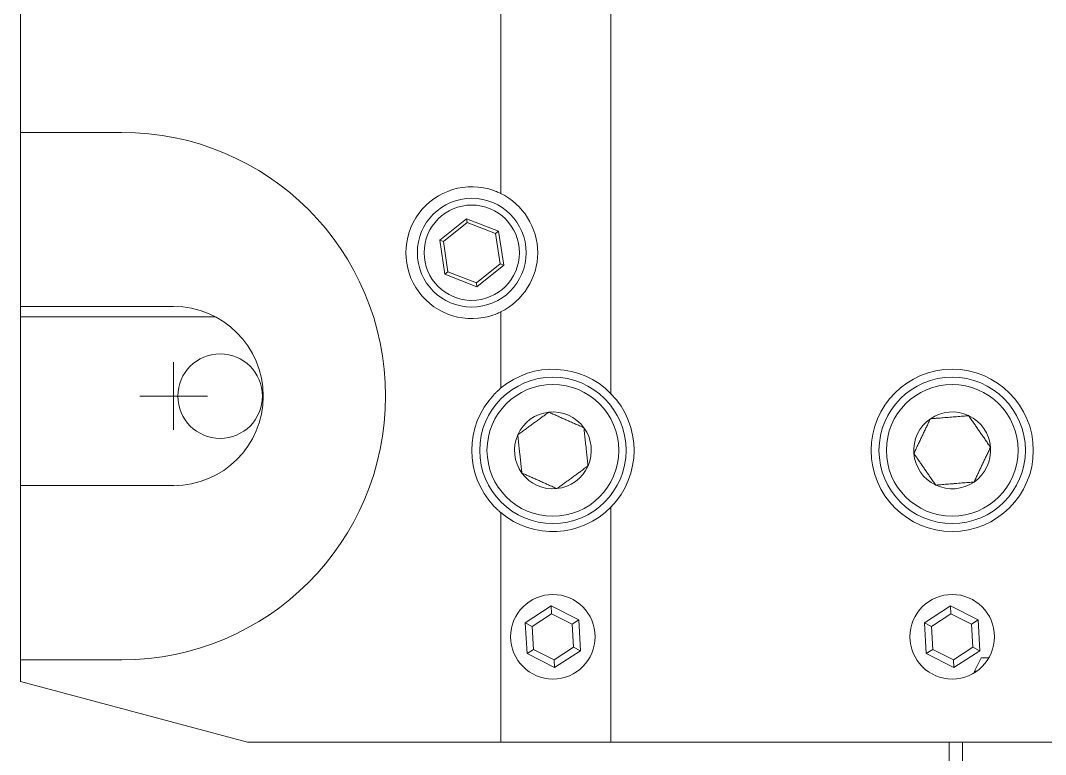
# Model space of a CAD drawing. Header units: millimetres. Extents: x 2 to 278, y 1 to 215.
# Drawn here: x 121.04 to 140.29, y 38.72 to 52.51 of the extents above; entities that cross this region are included whole.
import ezdxf

# ---------------------------------------------------------------- set-up
doc = ezdxf.new("R2010")
doc.units = ezdxf.units.MM

# ---------------------------------------------------------------- blocks, each defined once
blk = doc.blocks.new('SW_CENTERMARKSYMBOL_28')
at = {"color": 0, "linetype": 'Continuous', "lineweight": 18}
for q in [(0, 0.635), (-0.635, 0), (0, -0.635), (0.635, 0)]:
    blk.add_line((0, 0), q, dxfattribs=at)

msp = doc.modelspace()

# ---------------------------------------------------------------- linework, layer by layer
at = {"color": 7, "linetype": 'Continuous', "lineweight": 18}
for p, q in [((132.13, 57.908), (132.13, 45.5)), ((130.059, 49.253), (130.059, 54.155)), ((121.04, 53.002), (121.04, 50.408)), ((121.04, 47.138), (121.04, 50.408)), ((122.945, 50.408), (121.04, 50.408)), ((128.915, 48.383), (129.419, 48.787)), ((129.43, 48.714), (128.983, 48.356)), ((129.419, 48.787), (130.021, 48.551)), ((129.43, 48.714), (129.419, 48.787)), ((129.964, 48.506), (129.43, 48.714)), ((130.021, 48.551), (129.964, 48.506)), ((130.021, 48.551), (130.118, 47.912)), ((129.012, 47.744), (128.915, 48.383)), ((128.983, 48.356), (128.915, 48.383)), ((128.983, 48.356), (129.069, 47.79)), ((130.05, 47.939), (129.964, 48.506)), ((129.069, 47.79), (129.012, 47.744)), ((129.069, 47.79), (129.602, 47.581)), ((129.602, 47.581), (130.05, 47.939)), ((130.118, 47.912), (129.613, 47.509)), ((130.118, 47.912), (130.05, 47.939)), ((129.613, 47.509), (129.012, 47.744)), ((129.613, 47.509), (129.602, 47.581)), ((121.04, 47.138), (121.04, 46.941)), ((121.04, 47.138), (123.915, 47.138)), ((130.059, 45.601), (130.059, 47.043)), ((124.704, 46.941), (121.04, 46.941)), ((121.04, 46.941), (121.04, 43.773)), ((123.915, 43.773), (121.04, 43.773)), ((121.04, 40.502), (121.04, 43.773)), ((132.13, 43.37), (132.13, 38.954)), ((130.059, 38.954), (130.059, 43.27)), ((130.522, 41.197), (131.008, 41.514)), ((131.008, 41.514), (131.525, 41.252)), ((131.016, 41.367), (131.008, 41.514)), ((138.022, 41.197), (138.508, 41.514)), ((138.508, 41.514), (139.025, 41.252)), ((138.516, 41.367), (138.508, 41.514)), ((131.016, 41.367), (130.653, 41.13)), ((131.402, 41.172), (131.016, 41.367)), ((131.402, 41.172), (131.525, 41.252)), ((131.525, 41.252), (131.557, 40.673)), ((138.516, 41.367), (138.153, 41.13)), ((138.902, 41.172), (138.516, 41.367)), ((138.902, 41.172), (139.025, 41.252)), ((139.025, 41.252), (139.057, 40.673)), ((130.554, 40.618), (130.522, 41.197)), ((130.522, 41.197), (130.653, 41.13)), ((130.653, 41.13), (130.677, 40.698)), ((131.426, 40.739), (131.402, 41.172)), ((138.054, 40.618), (138.022, 41.197)), ((138.022, 41.197), (138.153, 41.13)), ((138.153, 41.13), (138.177, 40.698)), ((138.926, 40.739), (138.902, 41.172)), ((130.554, 40.618), (130.677, 40.698)), ((130.677, 40.698), (131.064, 40.502)), ((131.064, 40.502), (131.426, 40.739)), ((131.557, 40.673), (131.072, 40.356)), ((131.426, 40.739), (131.557, 40.673)), ((138.054, 40.618), (138.177, 40.698)), ((138.177, 40.698), (138.564, 40.502)), ((138.564, 40.502), (138.926, 40.739)), ((139.057, 40.673), (138.572, 40.356)), ((138.926, 40.739), (139.057, 40.673)), ((121.04, 40.502), (122.945, 40.502)), ((121.04, 40.502), (121.04, 40.097)), ((131.072, 40.356), (130.554, 40.618)), ((131.072, 40.356), (131.064, 40.502)), ((138.572, 40.356), (138.054, 40.618)), ((138.572, 40.356), (138.564, 40.502)), ((139.083, 40.541), (138.956, 40.287)), ((139.083, 40.541), (139.083, 40.541)), ((139.229, 40.541), (139.083, 40.541)), ((138.956, 40.287), (138.956, 40.259)), ((138.957, 40.287), (138.956, 40.287)), ((138.999, 40.287), (138.957, 40.287)), ((121.04, 40.097), (125.305, 38.954)), ((125.305, 38.954), (129.932, 38.954)), ((130.059, 38.954), (129.932, 38.954)), ((130.059, 38.954), (132.13, 38.954)), ((132.13, 38.954), (152.45, 38.954)), ((138.48, 30.699), (138.48, 38.954)), ((138.734, 38.954), (138.734, 30.699))]:
    msp.add_line(p, q, dxfattribs=at)
for centre, radius in [((129.516, 48.148), 1.022), ((129.516, 48.148), 0.895), ((124.79, 45.454), 0.794), ((138.54, 44.435), 1.524), ((131.04, 44.435), 1.375), ((131.04, 44.435), 1.238), ((138.54, 44.435), 1.375), ((138.54, 44.435), 1.237), ((131.04, 40.935), 0.794), ((138.54, 40.935), 0.794)]:
    msp.add_circle(centre, radius, dxfattribs=at)
for centre, radius, start, end in [((122.945, 45.455), 4.953, 270, 90), ((129.516, 48.148), 1.238, 70.4087, 289.5913), ((129.516, 48.148), 1.238, 295.9682, 64.0318), ((123.915, 45.455), 1.683, 270, 90), ((131.04, 44.435), 1.524, 44.3385, 130.1023), ((131.04, 44.435), 1.524, 136.6441, 223.3559), ((131.04, 44.435), 1.524, 315.6615, 44.3385), ((131.04, 44.435), 0.722, 96.0728, 156.0728), ((131.04, 44.435), 0.722, 36.0728, 96.0728), ((138.54, 44.435), 0.722, 64.6556, 124.6556), ((138.54, 44.435), 0.722, 4.6556, 64.6556), ((131.04, 44.435), 0.722, 336.0728, 36.0728), ((138.54, 44.435), 0.722, 124.6556, 184.6556), ((131.04, 44.435), 0.722, 156.0728, 216.0728), ((138.54, 44.435), 0.722, 304.6556, 4.6556), ((138.54, 44.435), 0.722, 184.6556, 244.6556), ((131.04, 44.435), 0.722, 276.0728, 336.0728), ((131.04, 44.435), 0.722, 216.0728, 276.0728), ((138.54, 44.435), 0.722, 244.6556, 304.6556), ((131.04, 44.435), 1.524, 229.9265, 315.6615)]:
    msp.add_arc(centre, radius, start, end, dxfattribs=at)
for points, knots in [([(130.059, 49.261), (130.059, 49.261), (130.043, 49.269), (129.996, 49.29), (129.964, 49.303), (129.932, 49.314)], [0, 0, 0, 0, 0.5, 0.5, 1, 1, 1, 1]), ([(129.932, 46.981), (129.964, 46.993), (129.996, 47.006), (130.043, 47.027), (130.059, 47.035), (130.059, 47.035)], [0, 0, 0, 0, 0.5, 0.5, 1, 1, 1, 1]), ([(130.058, 45.601), (130.058, 45.601), (130.058, 45.601), (130.055, 45.598), (130.05, 45.594), (130.043, 45.588), (130.034, 45.58), (130.021, 45.569), (130.004, 45.553), (129.983, 45.533), (129.963, 45.513), (129.946, 45.496), (129.936, 45.486), (129.932, 45.481)], [0, 0, 0, 0, 0.0618452, 0.1297963, 0.1995572, 0.2709523, 0.3439113, 0.4463368, 0.5517077, 0.6894153, 0.8310241, 0.9152352, 1, 1, 1, 1]), ([(130.963, 45.152), (130.953, 45.145), (130.924, 45.124), (130.873, 45.086), (130.809, 45.04), (130.753, 45), (130.699, 44.96), (130.645, 44.921), (130.582, 44.875), (130.528, 44.836), (130.472, 44.795), (130.425, 44.761), (130.391, 44.736), (130.38, 44.728)], [0, 0, 0, 0, 0.054144, 0.162887, 0.272694, 0.383807, 0.439851, 0.542759, 0.647096, 0.752179, 0.813871, 0.937704, 1, 1, 1, 1]), ([(131.623, 44.86), (131.601, 44.87), (131.556, 44.89), (131.485, 44.921), (131.411, 44.954), (131.349, 44.981), (131.288, 45.008), (131.228, 45.035), (131.168, 45.062), (131.105, 45.089), (131.054, 45.112), (131.002, 45.135), (130.976, 45.147), (130.963, 45.152)], [0, 0, 0, 0, 0.108004, 0.217015, 0.327632, 0.439819, 0.487805, 0.594359, 0.702551, 0.752185, 0.875691, 0.937704, 1, 1, 1, 1]), ([(138.849, 45.087), (138.84, 45.086), (138.814, 45.084), (138.778, 45.081), (138.731, 45.077), (138.682, 45.073), (138.621, 45.068), (138.558, 45.063), (138.495, 45.058), (138.433, 45.053), (138.373, 45.048), (138.313, 45.043), (138.263, 45.039), (138.211, 45.035), (138.17, 45.032), (138.139, 45.029), (138.129, 45.028)], [0, 0, 0, 0, 0.038853, 0.116623, 0.155556, 0.239028, 0.323106, 0.408039, 0.493762, 0.574031, 0.655062, 0.736985, 0.819573, 0.864608, 0.954824, 1, 1, 1, 1]), ([(139.259, 44.493), (139.252, 44.503), (139.231, 44.534), (139.195, 44.586), (139.15, 44.651), (139.111, 44.707), (139.073, 44.763), (139.035, 44.817), (138.991, 44.881), (138.953, 44.936), (138.913, 44.993), (138.881, 45.041), (138.857, 45.075), (138.849, 45.087)], [0, 0, 0, 0, 0.054144, 0.162887, 0.272694, 0.383807, 0.439851, 0.542759, 0.647096, 0.752179, 0.813871, 0.937704, 1, 1, 1, 1]), ([(131.699, 44.142), (131.698, 44.151), (131.696, 44.177), (131.692, 44.213), (131.687, 44.259), (131.682, 44.308), (131.675, 44.369), (131.668, 44.432), (131.662, 44.495), (131.655, 44.557), (131.649, 44.617), (131.642, 44.677), (131.637, 44.727), (131.632, 44.778), (131.627, 44.819), (131.624, 44.85), (131.623, 44.86)], [0, 0, 0, 0, 0.0388528, 0.1166231, 0.155556, 0.2390275, 0.3231063, 0.4080394, 0.4937619, 0.5740307, 0.6550622, 0.7369846, 0.8195732, 0.8646079, 0.9548244, 1, 1, 1, 1]), ([(138.129, 45.028), (138.119, 45.006), (138.098, 44.962), (138.065, 44.892), (138.03, 44.819), (138.001, 44.758), (137.972, 44.697), (137.944, 44.638), (137.916, 44.578), (137.887, 44.517), (137.863, 44.466), (137.838, 44.414), (137.826, 44.389), (137.82, 44.376)], [0, 0, 0, 0, 0.108004, 0.217015, 0.327632, 0.439819, 0.487805, 0.594359, 0.702551, 0.752185, 0.875691, 0.937704, 1, 1, 1, 1]), ([(130.38, 44.728), (130.382, 44.707), (130.387, 44.667), (130.392, 44.615), (130.397, 44.565), (130.402, 44.517), (130.409, 44.457), (130.414, 44.405), (130.419, 44.364), (130.423, 44.323), (130.429, 44.27), (130.435, 44.208), (130.441, 44.157), (130.446, 44.108), (130.451, 44.062), (130.455, 44.027), (130.456, 44.01)], [0, 0, 0, 0, 0.090104, 0.180412, 0.220442, 0.300883, 0.382267, 0.464712, 0.506234, 0.547616, 0.63098, 0.715576, 0.801326, 0.844454, 0.922158, 1, 1, 1, 1]), ([(138.95, 43.841), (138.961, 43.863), (138.982, 43.908), (139.015, 43.978), (139.049, 44.051), (139.079, 44.113), (139.107, 44.173), (139.135, 44.232), (139.163, 44.291), (139.192, 44.352), (139.216, 44.404), (139.241, 44.455), (139.253, 44.481), (139.259, 44.493)], [0, 0, 0, 0, 0.108471, 0.217723, 0.328152, 0.439816, 0.491196, 0.59482, 0.699548, 0.752187, 0.875704, 0.937704, 1, 1, 1, 1]), ([(137.82, 44.376), (137.827, 44.366), (137.848, 44.336), (137.884, 44.284), (137.929, 44.219), (137.968, 44.163), (138.006, 44.107), (138.044, 44.053), (138.089, 43.988), (138.126, 43.934), (138.166, 43.876), (138.199, 43.829), (138.223, 43.794), (138.231, 43.783)], [0, 0, 0, 0, 0.054144, 0.162887, 0.272694, 0.383807, 0.439851, 0.542759, 0.647096, 0.752179, 0.813871, 0.937704, 1, 1, 1, 1]), ([(131.116, 43.717), (131.126, 43.724), (131.156, 43.746), (131.207, 43.783), (131.271, 43.83), (131.326, 43.87), (131.38, 43.91), (131.434, 43.949), (131.497, 43.995), (131.551, 44.034), (131.607, 44.075), (131.654, 44.109), (131.688, 44.134), (131.699, 44.142)], [0, 0, 0, 0, 0.054144, 0.162887, 0.272694, 0.383807, 0.439851, 0.542759, 0.647096, 0.752179, 0.813871, 0.937704, 1, 1, 1, 1]), ([(130.456, 44.01), (130.479, 44), (130.524, 43.98), (130.595, 43.948), (130.669, 43.916), (130.731, 43.888), (130.792, 43.861), (130.852, 43.834), (130.911, 43.808), (130.973, 43.78), (131.025, 43.757), (131.078, 43.734), (131.103, 43.723), (131.116, 43.717)], [0, 0, 0, 0, 0.108471, 0.217723, 0.328152, 0.439816, 0.491196, 0.59482, 0.699548, 0.752187, 0.875704, 0.937704, 1, 1, 1, 1]), ([(138.231, 43.783), (138.251, 43.784), (138.292, 43.788), (138.343, 43.792), (138.393, 43.796), (138.442, 43.8), (138.502, 43.805), (138.554, 43.809), (138.595, 43.812), (138.637, 43.816), (138.689, 43.82), (138.751, 43.825), (138.803, 43.829), (138.851, 43.833), (138.897, 43.837), (138.933, 43.84), (138.95, 43.841)], [0, 0, 0, 0, 0.090104, 0.180412, 0.220442, 0.300883, 0.382267, 0.464712, 0.506234, 0.547616, 0.63098, 0.715576, 0.801326, 0.844454, 0.922158, 1, 1, 1, 1]), ([(129.932, 43.389), (129.941, 43.379), (129.96, 43.359), (129.985, 43.335), (130.006, 43.315), (130.026, 43.296), (130.045, 43.28), (130.057, 43.27), (130.057, 43.27), (130.058, 43.27)], [0, 0, 0, 0, 0.1683612, 0.3416695, 0.4530544, 0.5670391, 0.7458659, 0.8951154, 1, 1, 1, 1])]:
    msp.add_open_spline(points, degree=3, knots=knots, dxfattribs=at)

# ---------------------------------------------------------------- block references
at = {"color": 7, "linetype": 'Continuous', "lineweight": 0}
msp.add_blockref('SW_CENTERMARKSYMBOL_28', (123.915, 45.455), dxfattribs=at)

doc.saveas('drawing.dxf')
